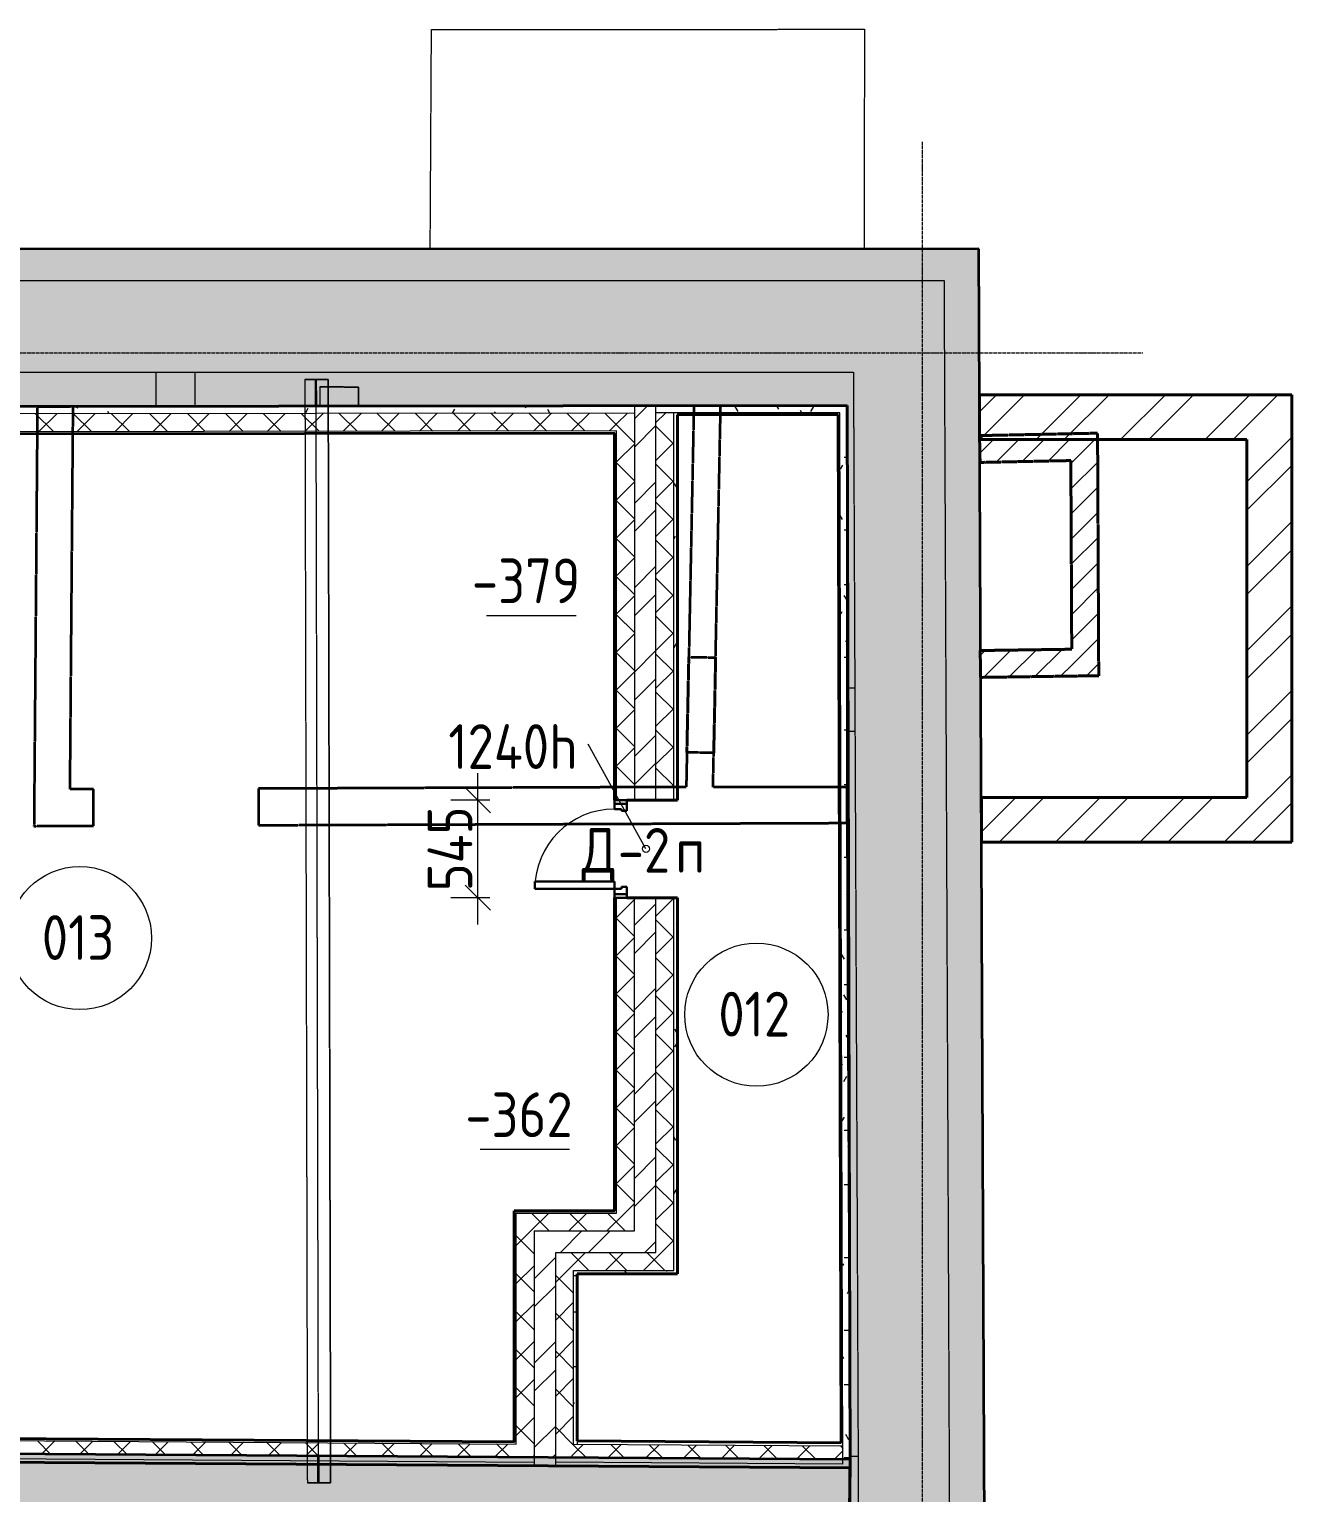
# Model space of a CAD drawing. Header units: millimetres. Extents: x 749182 to 2267578, y 70462 to 311449.
# Drawn here: x 2009118 to 2016167, y 247060 to 255236 of the extents above; entities that cross this region are included whole.
import ezdxf

# ---------------------------------------------------------------- set-up
doc = ezdxf.new("R2010")
doc.units = ezdxf.units.MM
for name, pattern in [('ADSK_Линия сетки', [25, 20, -2.5, 0, -2.5]), ('ADSK_Сверху', [4.5, 3, -1.5]), ('ADSK_Снесено', [4.5, 3, -1.5]), ('осеваяX2', [4, 2.5, -0.5, 0.5, -0.5])]:
    doc.linetypes.add(name, pattern=pattern)
doc.layers.get('Defpoints').update_dxf_attribs({"color": 255})
for name, color, linetype, lineweight in [('Двери', 7, 'Continuous', 20), ('Каркас', 7, 'Continuous', 9), ('Марки', 7, 'Continuous', 20), ('Марки дверей', 7, 'Continuous', 20), ('Марки помещений', 7, 'Continuous', 20), ('Оси', 165, 'осеваяX2', 13), ('Перекрытие', 7, 'Continuous', 18), ('размеры', 7, 'Continuous', 9), ('Сантехника', 7, 'Continuous', 18), ('Стены', 184, 'Continuous', 40), ('Стены внутренние', 7, 'Continuous', 18), ('Стены наружные', 7, 'Continuous', 18), ('Стены разрез', 7, 'Continuous', 35), ('Стены штриховка', 7, 'Continuous', 18)]:
    doc.layers.add(name, color=color, linetype=linetype, lineweight=lineweight)
doc.layers.add('Отметки потолка', color=253, linetype='Continuous')
doc.styles.add('GOST Common', font='GOST_Common.ttf', dxfattribs={"width": 0.9, "height": 350})
doc.styles.add('GOST Common_1', font='GOST_Common.ttf', dxfattribs={"width": 0.9, "height": 250})
doc.dimstyles.new('ADSK_Основной_2_5_мм_Округление_до_1_мм', dxfattribs={"dimscale": 304.8, "dimtxt": 251.428749, "dimasz": 0.463911, "dimexe": 0.492126, "dimexo": 0.492126, "dimgap": 0.098425, "dimtad": 1, "dimdec": 0, "dimdsep": 46, "dimtxsty": 'GOST Common_1', "dimblk1": 'OBLIQUE', "dimblk2": 'OBLIQUE', "dimsah": 1, "dimcen": 0.09, "dimdle": 0.492126, "dimazin": 2, "dimtfac": 1, "dimtdec": 4, "dimtix": 1, "dimtmove": 0, "dimatfit": 3, "dimfxl": 0, "dimtvp": 1, "dimtolj": 1, "dimtzin": 0, "dimlwd": 20, "dimlwe": 20, "dimarcsym": 0})
pattern_1 = [(45, (1958195.05, 210071.62), (-70.71068, 70.71068), [])]
pattern_2 = [(0, (1958195.05, 210071.62), (406.4, 101.6), [33.528, -271.272, 33.528, -271.272, -1625.6]), (0, (1958195.05, 210071.62), (406.4, 101.6), [-609.6, 33.528, -576.072, 33.528, -271.272, -711.2]), (0, (1958195.05, 210071.62), (406.4, 101.6), [-1524, 33.528, -169.672, 33.528, -474.472]), (120, (1958347.45, 210122.42), (-291.18818, 301.15272), [33.528, -271.272, 33.528, -271.272, -1625.6]), (120, (1958347.45, 210122.42), (-291.18818, 301.15272), [-609.6, 33.528, -576.072, 33.528, -271.272, -711.2]), (120, (1958347.45, 210122.42), (-291.18818, 301.15272), [-1524, 33.528, -169.672, 33.528, -474.472]), (240, (1958398.25, 210325.62), (-115.21182, -402.75272), [33.528, -271.272, 33.528, -271.272, -1625.6]), (240, (1958398.25, 210325.62), (-115.21182, -402.75272), [-609.6, 33.528, -576.072, 33.528, -271.272, -711.2]), (240, (1958398.25, 210325.62), (-115.21182, -402.75272), [-1524, 33.528, -169.672, 33.528, -474.472])]
pattern_3 = [(45, (1958195.05, 210071.62), (-106.06602, 106.06602), []), (135, (1958195.05, 210071.62), (-106.06602, -106.06602), [])]
pattern_4 = [(45, (1958195.05, 210071.6), (-235.7317, 235.7317), []), (45, (1958352.2, 210071.6), (-235.7317, 235.7317), [])]

# ---------------------------------------------------------------- blocks, each defined once
blk = doc.blocks.new('Типовая двутавровая балка _АСТО 20-93_ Балки - 130х360мм-784091-00 План подвала')
at = {"layer": 'Каркас', "color": 253, "linetype": 'ADSK_Сверху', "true_color": 0xaaaaaa}
for p, q in [((-3082, 67.5), (-3082, -62.5)), ((-3082, 67.5), (3082, 67.5)), ((-2934.7, 3), (-3082, 3)), ((3082, 3), (2932.5, 3)), ((3082, -62.5), (3082, 67.5)), ((-2934.7, -3), (-3082, -3)), ((-3082, -62.5), (3082, -62.5)), ((3082, -3), (2932.4, -3))]:
    blk.add_line(p, q, dxfattribs=at)
at = {"layer": 'Каркас', "color": 9, "linetype": 'ADSK_Сверху', "true_color": 0xb9b9b9}
for p, q in [((-3082, 3), (-3082, 67.5)), ((-3082, 67.5), (-2934.5, 67.5)), ((2933.1, 67.5), (3082, 67.5)), ((3082, 67.5), (3082, 3)), ((-3082, -62.5), (-3082, -3)), ((-3082, -62.5), (-2934.8, -62.5)), ((2931.9, -62.5), (3082, -62.5)), ((3082, -3), (3082, -62.5))]:
    blk.add_line(p, q, dxfattribs=at)
at = {"layer": 'Каркас', "color": 253, "linetype": 'ADSK_Сверху', "true_color": 0xb2b2b2}
for p, q in [((-3082, 67.5), (-3082, 15)), ((-3082, 15), (-3082, 67.5)), ((3082, 67.5), (-3082, 67.5)), ((-3082, 67.5), (-2934.5, 67.5)), ((-3082, 6.5), (-3082, 15)), ((-3082, 3), (-3082, 15)), ((-3082, 3), (-3082, 6.5)), ((-3082, -3), (-3082, 3)), ((2933.1, 67.5), (3082, 67.5)), ((3082, 67.5), (3082, 15)), ((3082, 15), (3082, 67.5)), ((3082, 15), (3082, 3)), ((3082, 15), (3082, 3)), ((3082, 3), (3082, -3)), ((-3082, -6.5), (-3082, -3)), ((-3082, -6.5), (-3082, -3)), ((-3082, -15), (-3082, -6.5)), ((-3082, -15), (-3082, -6.5)), ((-3082, -62.5), (-3082, -15)), ((-3082, -15), (-3082, -62.5)), ((-3082, -62.5), (-2934.8, -62.5)), ((-3082, -62.5), (3082, -62.5)), ((2931.9, -62.5), (3082, -62.5)), ((3082, -3), (3082, -15)), ((3082, -3), (3082, -15)), ((3082, -62.5), (3082, -15)), ((3082, -15), (3082, -62.5))]:
    blk.add_line(p, q, dxfattribs=at)
blk = doc.blocks.new('ADSK_БалкаЖБ_Прямоугольная - 216х442мм-820528-00 План подвала')
at = {"layer": 'Каркас', "color": 253, "linetype": 'ADSK_Сверху', "true_color": 0xaaaaaa}
for q in [(-2951.3, -62), (-2846.9, 108)]:
    blk.add_line((-2951.3, 108), q, dxfattribs=at)
at = {"layer": 'Каркас', "color": 253, "linetype": 'ADSK_Сверху', "true_color": 0xb2b2b2}
for p in [(-2951.3, -62), (-2846.9, 108)]:
    blk.add_line(p, (-2951.3, 108), dxfattribs=at)
at = {"layer": 'Каркас', "color": 9, "linetype": 'ADSK_Сверху', "true_color": 0xb9b9b9}
for p, q in [((-2951.3, -62), (-2951.3, -108)), ((-2951.3, -108), (-2844.4, -108))]:
    blk.add_line(p, q, dxfattribs=at)
at = {"layer": 'Каркас', "color": 9, "linetype": 'ADSK_Сверху', "true_color": 0xc0c0c0}
for q in [(-2951.3, -62), (-2844.4, -108)]:
    blk.add_line((-2951.3, -108), q, dxfattribs=at)
blk = doc.blocks.new('Кухонная мойка-Одиночная - 400 x 400 мм-1926587-00 План подвала')
at = {"layer": 'Сантехника', "color": 161, "linetype": 'ADSK_Сверху', "true_color": 0xaaaaff}
for p, q in [((-184.3, -202.3), (-184.3, -193.1)), ((215.7, -202.3), (-184.3, -202.3)), ((215.7, -193.1), (215.7, -202.3))]:
    blk.add_line(p, q, dxfattribs=at)
blk = doc.blocks.new('Существующие стены подвал - Существующие стены подвал-614279-00 План подвала')
at = {"layer": 'Стены', "true_color": 0xc0c0c0}
h = blk.add_hatch(color=9, dxfattribs=at)
h.paths.add_polyline_path([(56529.9, 8243.7), (56521.9, 9891.6), (55614.7, 9887.2), (55611.4, 9124.2), (54267.7, 9129.7), (54267.1, 9158.6), (49024.4, 9158.6), (49024.4, 8259.7), (51104.6, 8255.3)])
h.paths.add_polyline_path([(55620.1, 11120.2), (56515.8, 11124.6), (56510.3, 12254.8), (55625.1, 12250.4), (55622.3, 11614.6)])
h.paths.add_polyline_path([(55630.5, 13483.5), (56504.2, 13487.8), (56482.7, 17882.1), (56479.3, 17884.3), (56484.1, 18289.1), (56581.1, 18289.1), (56577.9, 18453), (55636.9, 18454), (55634.2, 15862.2), (55639.2, 15463.8), (55633.9, 14274.6)])
h.paths.add_polyline_path([(56557.2, 19523), (56527.9, 21035.6), (56386.8, 21035.6), (56386.5, 21235.8), (56383.9, 21235.8), (56375.1, 23760.7), (56319.5, 23761.6), (56287.6, 28354.9), (56256.8, 36643.2), (56224.2, 43936.9), (48463.8, 43935.7), (48463.9, 43053.1), (55489.3, 43061.9), (55489.3, 40730.4), (55505.9, 37127.7), (55501.3, 36571.4), (55555.6, 28934.4), (55560, 28902.8), (55597.8, 28902.4), (55600, 28900.7), (55598.8, 28652.4), (55594.7, 28648.4), (55598.8, 28619.1), (55592.1, 20992.7), (55638.7, 20178.5), (55638.7, 19524), (56555.3, 19523)])
h.paths.add_polyline_path([(39393.4, 20201.7), (42161.7, 20230.9), (42716.1, 20254.9), (46306.8, 20252.4), (46773.4, 21064.2), (46669.7, 25898.2), (45913.1, 25900.5), (45930.2, 21076.8), (41376.5, 21087.9), (41376.1, 20955.6), (40178.1, 20958.6), (40178.1, 21091.2), (38511, 21094.3), (38521, 20373.6), (39393.4, 20368.1), (39393.4, 20230.7)])
h.paths.add_polyline_path([(18977.5, 20357.5), (18995.8, 20697.6), (18995.8, 21071.6), (18965.8, 21071.6), (18965.8, 20652.5), (18455.8, 20408.6), (18495.2, 20367.6), (18965.8, 20357.7)])
h.paths.add_polyline_path([(18424, 20369.1), (18455.8, 20408.6), (18455.8, 21072.6), (10754.2, 21086.2), (10745.7, 20457.8), (11345.8, 20457.8), (18045.3, 20377.1), (18211.4, 20373.6)])
h.paths.add_polyline_path([(37360, 20380.9), (37354.8, 21098.2), (30807, 21114.6), (30787, 20709.4), (30787, 20839.4), (30777, 20701.8), (30787.2, 20395.3), (34405.1, 20387.9), (35898.2, 20390.1), (37359.7, 20380.9)])
h.paths.add_polyline_path([(46613, 28542.5), (46612.9, 28546.1), (46607.5, 28863.4), (46597, 32746.9), (46594.2, 32921.9), (46603.3, 32922), (46599.4, 34522.4), (45850, 34541.9), (45850, 34540.6), (45780, 34540.4), (45780, 34543.7), (45778.3, 34543.8), (45781.2, 30723), (45896.1, 30722.1), (45903.8, 28546.1), (46608.3, 28542.6)])
h.paths.add_polyline_path([(45777.6, 35501.1), (45777.7, 35501.2), (45778.6, 35510.4), (45847.6, 35510.6), (45847.7, 35502.9), (46596.9, 35522.5), (46594.2, 36634.1), (46597.1, 37232.1), (46589.8, 43050.7), (47467.9, 43051.8), (47467.8, 43935.5), (45825.2, 43935.3), (45871.2, 35688.5), (45777.4, 35688), (45777.6, 35511.4)])
h = blk.add_hatch(color=9, dxfattribs=at)
h.paths.add_polyline_path([(49329.7, 9158.6), (49871.2, 9158.6), (49875.6, 14294.9), (49329, 14292.9), (49340.7, 13116.9), (46823.6, 13096.8), (46825.5, 14679.6), (46270, 14679.6), (46224.6, 13092), (42727.9, 13086.3), (42730.1, 14665.6), (42185, 14665.6), (42201.5, 12893.6), (40707.4, 12828.9), (40703.8, 13065.5), (39413.6, 13045.8), (39406.3, 14749.4), (38599.2, 14751.8), (38614.8, 13626), (37409.2, 13633.4), (37378.7, 17812.6), (35269.2, 17807.6), (35269.9, 17507.6), (36952, 17511.6), (36985, 12975.8), (38529.6, 12970.2), (38529.6, 12441.4), (46543.8, 12521.2), (49329.7, 12548.5), (49324.4, 9158.6)])
h.paths.add_polyline_path([(49318.4, 15362.9), (49867.2, 15364.9), (49864.2, 15536.8), (53981.4, 15484.8), (53986.4, 15882.7), (49849.9, 15934.4), (49839.1, 20218.7), (53802.2, 20191.2), (53810.6, 21022.2), (49714.8, 21049.2), (49721.2, 23288.6), (49158.9, 23290.2), (49152.9, 21045.6), (48898.2, 21047.6), (48891, 20225.9), (49309.9, 20222.2), (49309.5, 19594.6), (49307.4, 15912.3), (49314.2, 15912.3), (49314.4, 15769), (49318.4, 15363.6)])
h.paths.add_polyline_path([(55639.2, 15463.8), (55634.2, 15862.2), (55119.6, 15868.6), (55114.6, 15470.4), (55634.2, 15463.9)])
h.paths.add_polyline_path([(46826.8, 15715.6), (46826.7, 15765.4), (46818.2, 15765.4), (46818, 15915.1), (46843.2, 20243.8), (47195.9, 20240.7), (47203.1, 21060.8), (46773.4, 21064.2), (46306.8, 20252.3), (46284.7, 15923), (46302, 15923), (46301.1, 15765.4), (46299.7, 15715.6), (46826.1, 15715.6)])
h.paths.add_polyline_path([(42721, 15724.6), (42731.6, 15724.6), (42731.5, 15794.1), (42720.7, 15794.1), (42720.6, 16269.6), (42716.1, 20254.9), (42157, 20230.7), (42162.3, 16051.8), (42173.5, 15889.7), (42175, 15724.6), (42720.7, 15724.6)])
h.paths.add_polyline_path([(39401.8, 15799.5), (39401.8, 15904.1), (39405.7, 16051.8), (39393.4, 20368.1), (38521, 20373.6), (38585.5, 15803.5), (38603.2, 15801.8), (39401.4, 15799.5)])
h.paths.add_polyline_path([(49314.4, 15912.3), (49314.4, 15912.3), (49839.1, 15933.9)])
h.paths.add_polyline_path([(18025.7, 17309.8), (18944.1, 17310.7), (18400.6, 17521.8), (18877.9, 17347.6), (18215.2, 17715.5), (18045.3, 17666.4), (18045.3, 17820.5), (18945.3, 18219.8), (18945.3, 18187), (18978.7, 18187), (18978.4, 18768.6), (18945.3, 18768.3), (18945.3, 18252.7), (18045.3, 18741.2), (18045.3, 18759.5), (18012.3, 18759.1), (18025.7, 17310.2)])
h.paths.add_polyline_path([(18945.3, 17310.7), (18979.1, 17310.7), (18978.6, 17677), (18945.3, 17677), (18945.3, 17310.7)])
h.paths.add_polyline_path([(30789.2, 17377.9), (31843.5, 17390.5), (31825.3, 18779.6), (30788.4, 18769.2), (30789.1, 18187), (30842.4, 18187), (30842.4, 17677), (30789, 17677), (30789.2, 17383.9)])
h.paths.add_polyline_path([(13924.8, 17539.6), (13924.8, 17839.6), (11328.3, 17866.9), (11334.1, 20457.8), (11045.8, 20457.8), (11006.9, 17570.3), (13341.6, 17545.7)])
h.paths.add_polyline_path([(30787.7, 20077.3), (31807.9, 20118.6), (31804.3, 20361.2), (31797.1, 20361.3), (31804.3, 20393.2), (30787.5, 20395.3), (30787.7, 20079.5)])
h.paths.add_polyline_path([(17999.4, 20144), (18045.3, 20144.5), (18045.3, 20154.1), (18294.9, 20208.5), (18424, 20369.1), (17997.2, 20378.1), (17999.3, 20153.6)])
h.paths.add_polyline_path([(18945.3, 20153.3), (18977.6, 20153.6), (18977.5, 20357.5), (18945.3, 20357.5), (18945.3, 20153.6)])
h.paths.add_polyline_path([(55638.7, 20178.5), (55591.1, 21010.4), (55070.5, 21013.9), (55062.1, 20182.5), (55638.7, 20178.5)])
h.paths.add_polyline_path([(49178.9, 26805.3), (49175.3, 28869.1), (49172.8, 28868.6), (49172.1, 28239.6), (49168.3, 26805.4), (49172.8, 26805.4)])
h.paths.add_polyline_path([(49731.2, 26803.8), (49736.5, 28675), (49733.6, 28674.3), (49717.7, 28675), (49717.6, 28706.4), (49685.6, 28706.7), (49684.9, 28661.7), (49672.8, 28658.6), (49178.9, 26805.3), (49714.8, 26803.8)])
h.paths.add_polyline_path([(55598.8, 28619.1), (55555.4, 28936.1), (49736.7, 28987.5), (49721.2, 34397.5), (49675.7, 34396.8), (49676, 34273.9), (49283.2, 33202), (49633.4, 29643.5), (49684.6, 29318.6), (49684.9, 29120), (49652.2, 28970.5), (49685.2, 28976.6), (49685.6, 28956.7), (49736.7, 28956.3), (49736.5, 28675), (55591.1, 28619.2)])
h.paths.add_polyline_path([(49145.3, 28868.6), (49145.3, 28868.8), (49175.3, 28874.8), (49165.7, 34395.9), (49122.2, 34395.8), (49126.1, 32975.3), (49132.5, 32975.4), (49136.2, 32800.6), (49144.2, 28868.6)])
h.paths.add_polyline_path([(49119.2, 35465.8), (49718.1, 35466.9), (49714.8, 36618.6), (55501.3, 36571.4), (55506.2, 37173.9), (48705, 37218.3), (48702.3, 36625.7), (49116, 36624.1), (49119, 35554.6)])
h.paths.add_polyline_path([(47702.3, 36629.7), (47705, 37224.8), (46597.1, 37232.1), (46594.2, 36634.1), (47702.1, 36629.7)])
at = {"layer": 'Стены разрез'}
for p, q in [((56224.2, 43936.9), (48463.8, 43935.7)), ((56256.8, 36643.2), (56224.2, 43936.9)), ((48463.9, 43053.1), (55489.3, 43061.9)), ((55489.3, 43061.9), (55489.3, 40931.1)), ((55489.3, 40931.1), (55489.3, 40730.4)), ((55489.3, 40730.4), (55506.3, 37168.7)), ((55506.2, 37173.9), (48705, 37218.3)), ((55501.3, 36571.4), (55506.2, 37173.9)), ((55506.3, 37168.7), (55501.3, 36571.4))]:
    blk.add_line(p, q, dxfattribs=at)
blk = doc.blocks.new('Существующие перегородки подвал 5 - Существующие перегородки подвал 5-626847-00 План подвала')
at = {"layer": 'Стены', "color": 0, "linetype": 'ADSK_Снесено'}
for p, q in [((54594.9, 41124.3), (54605.6, 41657.6)), ((54755.5, 41654.6), (54744.9, 41121.3))]:
    blk.add_line(p, q, dxfattribs=at)
at = {"layer": 'Стены разрез', "color": 0, "linetype": 'ADSK_Снесено'}
for p, q in [((50968, 43055.7), (50949.3, 40713.2)), ((51168, 43055.9), (50968, 43055.7)), ((51150.9, 40918.1), (51168, 43055.9)), ((54633.6, 43059.9), (54605.6, 41657.6)), ((54783.6, 43060), (54633.6, 43059.9)), ((54755.5, 41654.6), (54783.6, 43060)), ((54605.6, 41657.6), (54755.5, 41654.6)), ((54594.9, 41124.3), (54591.1, 40931.1)), ((54744.9, 41121.3), (54594.9, 41124.3)), ((54741.1, 40931.1), (54744.9, 41121.3)), ((51280.7, 40918.6), (51150.9, 40918.1)), ((51281.5, 40714.5), (51280.7, 40918.6)), ((54591.1, 40931.1), (52202.3, 40922)), ((52202.3, 40922), (52203.1, 40718)), ((55489.3, 40931.1), (54741.1, 40931.1)), ((55489.3, 40730.4), (55489.3, 40931.1)), ((52203.1, 40718), (55489.3, 40730.4)), ((50949.3, 40713.2), (51281.5, 40714.5))]:
    blk.add_line(p, q, dxfattribs=at)
blk = doc.blocks.new('AC_Дверь_Однопольная_Стальная - Д-2п 545х1240h-1983200-00 План подвала')
at = {"layer": 'Двери', "color": 5, "linetype": 'Continuous', "lineweight": 30, "true_color": 0x0000ff}
for p, q in [((-222.5, 621), (-182.5, 621)), ((-222.5, 176), (-222.5, 621)), ((-182.5, 621), (-182.5, 176)), ((-272.5, 176), (-252.5, 176)), ((-272.5, 106), (-272.5, 176)), ((-252.5, 176), (-222.5, 176)), ((-252.5, 106), (-252.5, 176)), ((-252.5, 176), (-252.5, 106)), ((-182.5, 176), (-222.5, 176)), ((-222.5, 176), (-222.5, 136)), ((222.5, 176), (252.5, 176)), ((222.5, 136), (222.5, 176)), ((252.5, 176), (252.5, 106)), ((252.5, 176), (272.5, 176)), ((252.5, 106), (252.5, 176)), ((272.5, 176), (272.5, 106)), ((-252.5, 106), (-272.5, 106)), ((-212.5, 106), (-252.5, 106)), ((-222.5, 136), (-212.5, 136)), ((-212.5, 136), (-212.5, 106)), ((212.5, 136), (222.5, 136)), ((212.5, 106), (212.5, 136)), ((252.5, 106), (212.5, 106)), ((272.5, 106), (252.5, 106))]:
    blk.add_line(p, q, dxfattribs=at)
at = {"layer": 'Двери', "color": 5, "linetype": 'Continuous', "true_color": 0x0000ff}
blk.add_arc((-222.5, 176), 445, 0, 90, dxfattribs=at)
blk = doc.blocks.new('ADSK_Марка_Помещение_ОдноЗначение - Номер-247393-00 План подвала')
at = {"layer": 'Марки помещений'}
blk.add_circle((0, 0), 4, dxfattribs=at)
blk = doc.blocks.new('_Oblique')
at = {"color": 0, "linetype": 'ByBlock', "lineweight": -2}
blk.add_line((-0.5, -0.5), (0.5, 0.5), dxfattribs=at)
blk = doc.blocks.new('*D1847')
at = {"layer": 'Defpoints', "color": 0, "lineweight": 20, "transparency": 16777216}
for p in [(2011622, 250929.5), (2011840.5, 250929.5), (2011840.5, 250384.5)]:
    blk.add_point(p, dxfattribs=at)
at = {"layer": 'размеры', "color": 0, "lineweight": 20, "transparency": 16777216}
for p, q in [((2011622, 250234.5), (2011622, 251079.5)), ((2011690.5, 250929.5), (2011472, 250929.5)), ((2011690.5, 250384.5), (2011472, 250384.5))]:
    blk.add_line(p, q, dxfattribs=at)
at = {"layer": 'размеры', "color": 0, "lineweight": 20, "transparency": 16777216, "xscale": 141.4, "yscale": 141.4, "zscale": 141.4}
for p, rotation in [((2011622, 250929.5), 90), ((2011622, 250384.5), 270)]:
    blk.add_blockref('_Oblique', p, dxfattribs=dict(at, rotation=rotation))
at = {"layer": 'размеры', "color": 0, "lineweight": 20, "transparency": 16777216, "insert": (2011467, 250657), "char_height": 250, "width": 756.843, "attachment_point": 5, "rotation": 90, "style": 'GOST Common_1'}
blk.add_mtext('\\A1;545', dxfattribs=at)
blk = doc.blocks.new('ADSK_Марка_Дверь - Типоразмер_ADSK_Марка-58376-00 План подвала')
at = {"layer": 'Марки дверей', "lineweight": 9}
blk.add_circle((0, 0), 0.2, dxfattribs=at)
blk = doc.blocks.new('ADSK_Марка_Перекрытие - Экземпляр_ADSK_Позиция-177290-00 План подвала')
at = {"layer": 'Марки'}
blk.add_line((-2.5, 0), (2.5, 0), dxfattribs=at)

msp = doc.modelspace()

# ---------------------------------------------------------------- hatches: boundary and pattern name
at = {"layer": 'Стены внутренние', "lineweight": 9}
h = msp.add_hatch(dxfattribs=at)
h.set_pattern_fill('FP_2', color=0, style=0, pattern_type=2)
h.set_pattern_definition(pattern_2)
h.paths.add_polyline_path([(2004804.8967, 253082.3549), (2009162.7042, 253087.8372), (2009163.0187, 253127.308), (2009363.0268, 253127.5355), (2009363.0268, 253088.0892), (2012497.4786, 253092.1835), (2012497.4786, 253132.0325), (2004804.8464, 253122.3297), (2004804.8967, 253082.4807)])
h = msp.add_hatch(dxfattribs=at)
h.set_pattern_fill('FP_4', color=0, style=0, pattern_type=2)
h.set_pattern_definition(pattern_4)
h.paths.add_polyline_path([(2012617.4786, 248522.4577), (2012617.4786, 250384.4577), (2012497.4786, 250384.4577), (2012497.4786, 248522.4577)])
h.paths.add_polyline_path([(2012497.4786, 251001.6003), (2012617.4786, 251002.6912), (2012617.4786, 253132.1835), (2012497.4786, 253132.0325), (2012497.4786, 251002.6912)])
h = msp.add_hatch(dxfattribs=at)
h.set_pattern_fill('FP_2', color=0, style=0, pattern_type=2)
h.set_pattern_definition(pattern_2)
h.paths.add_polyline_path([(2012617.4786, 253092.1835), (2012827.8449, 253093.4754), (2012828.6033, 253131.4761), (2012978.6366, 253131.6467), (2012978.6366, 253092.6378), (2013684.3347, 253093.5256), (2013684.3347, 253133.5256), (2012617.4786, 253132.0325), (2012617.4786, 253092.3093)])
h = msp.add_hatch(dxfattribs=at)
h.set_pattern_fill('FP_3', color=0, style=0, pattern_type=2)
h.set_pattern_definition(pattern_3)
h.paths.add_polyline_path([(2004905.0225, 252982.4808), (2012397.4786, 252991.9066), (2012397.4786, 253091.9067), (2004904.8968, 253082.3549), (2004905.0225, 252982.4934)])
h = msp.add_hatch(dxfattribs=at)
h.set_pattern_fill('FP_3', color=0, style=0, pattern_type=2)
h.set_pattern_definition(pattern_3)
h.paths.add_polyline_path([(2012497.4786, 248622.4577), (2012497.4786, 250384.4577), (2012397.4786, 250384.4577), (2012397.4786, 248622.4577)])
h.paths.add_polyline_path([(2012397.4786, 251001.2223), (2012497.4786, 251002.6912), (2012497.4786, 253092.0325), (2012397.4786, 253091.8916), (2012397.4786, 251002.6912)])
h = msp.add_hatch(dxfattribs=at)
h.set_pattern_fill('FP_3', color=0, style=0, pattern_type=2)
h.set_pattern_definition(pattern_3)
h.paths.add_polyline_path([(2012717.4786, 248402.4577), (2012717.4786, 250384.4577), (2012617.4786, 250384.4577), (2012617.4786, 248402.4577)])
h.paths.add_polyline_path([(2012617.4786, 251002.0538), (2012717.4786, 251002.6912), (2012717.4786, 253092.3093), (2012617.4786, 253091.8916), (2012617.4786, 251002.6912)])
h = msp.add_hatch(dxfattribs=at)
h.set_pattern_fill('FP_2', color=0, style=0, pattern_type=2)
h.set_pattern_definition(pattern_2)
h.paths.add_polyline_path([(2012717.4786, 248302.4577), (2012737.4786, 248302.4577), (2012737.4786, 250384.4577), (2012717.4786, 250384.4577), (2012717.4786, 248402.4577)])
h.paths.add_polyline_path([(2012717.4786, 251002.4318), (2012737.4786, 251002.7021), (2012737.4786, 253092.3344), (2012717.4786, 253092.0325), (2012717.4786, 251002.6862)])
h = msp.add_hatch(dxfattribs=at)
h.set_pattern_fill('FP_2', color=0, style=0, pattern_type=2)
h.set_pattern_definition(pattern_2)
h.paths.add_polyline_path([(2013701.2759, 247245.5077), (2013684.3347, 250802.0247), (2013651.0432, 250801.8989), (2013661.3505, 247245.7684), (2013693.8184, 247245.5564)])
h.paths.add_polyline_path([(2013684.3347, 250802.0247), (2013684.3347, 253093.5256), (2013644.4498, 253093.4754), (2013651.0214, 250809.4671), (2013684.2208, 250802.0501)])
h = msp.add_hatch(dxfattribs=at)
h.set_pattern_fill('FP_3', color=0, style=0, pattern_type=2)
h.set_pattern_definition(pattern_3)
h.paths.add_polyline_path([(2012497.4786, 248522.4577), (2012497.4786, 248622.4577), (2011837.5543, 248622.4577), (2011837.5543, 248522.4577), (2012150.1915, 248522.4577)])
h = msp.add_hatch(dxfattribs=at)
h.set_pattern_fill('FP_3', color=0, style=0, pattern_type=2)
h.set_pattern_definition(pattern_3)
h.paths.add_polyline_path([(2011937.5543, 247257.0215), (2011937.5543, 248522.4577), (2011837.5543, 248522.4577), (2011837.5543, 247257.6743), (2011911.7648, 247257.1899)])
h = msp.add_hatch(dxfattribs=at)
h.set_pattern_fill('FP_4', color=0, style=0, pattern_type=2)
h.set_pattern_definition(pattern_4)
h.paths.add_polyline_path([(2012617.4786, 248402.4577), (2012617.4786, 248522.4577), (2011937.5543, 248522.4577), (2011937.5543, 248402.4577), (2012497.4786, 248402.4577)])
h = msp.add_hatch(dxfattribs=at)
h.set_pattern_fill('FP_4', color=0, style=0, pattern_type=2)
h.set_pattern_definition(pattern_4)
h.paths.add_polyline_path([(2012057.5543, 247256.2381), (2012057.5543, 248402.4577), (2011937.5543, 248402.4577), (2011937.5543, 247257.0215), (2011940.4969, 247257.0023)])
h = msp.add_hatch(dxfattribs=at)
h.set_pattern_fill('FP_3', color=0, style=0, pattern_type=2)
h.set_pattern_definition(pattern_3)
h.paths.add_polyline_path([(2012157.5543, 248302.4577), (2012717.4786, 248302.4577), (2012717.4786, 248402.4577), (2012057.5543, 248402.4577), (2012057.5543, 248302.4577), (2012150.1915, 248302.4577)])
h = msp.add_hatch(dxfattribs=at)
h.set_pattern_fill('FP_3', color=0, style=0, pattern_type=2)
h.set_pattern_definition(pattern_3)
h.paths.add_polyline_path([(2012157.5543, 247255.5853), (2012157.5543, 248302.4577), (2012057.5543, 248302.4577), (2012057.5543, 247256.2381), (2012150.1915, 247255.6334)])
h = msp.add_hatch(dxfattribs=at)
h.set_pattern_fill('FP_2', color=0, style=0, pattern_type=2)
h.set_pattern_definition(pattern_2)
h.paths.add_polyline_path([(2012720.2917, 248282.4577), (2012737.4786, 248282.4577), (2012737.4786, 248302.4577), (2012157.5543, 248302.4577), (2012157.5543, 248282.4577), (2012177.5543, 248282.4577)])
h = msp.add_hatch(dxfattribs=at)
h.set_pattern_fill('FP_2', color=0, style=0, pattern_type=2)
h.set_pattern_definition(pattern_2)
h.paths.add_polyline_path([(2012177.5543, 247329.6001), (2012177.5543, 248282.4577), (2012157.5543, 248282.4577), (2012157.5543, 247329.7357)])
h = msp.add_hatch(dxfattribs=at)
h.set_pattern_fill('FP_3', color=0, style=0, pattern_type=2)
h.set_pattern_definition(pattern_3)
h.paths.add_polyline_path([(2011837.5543, 247257.6743), (2011837.5543, 247331.9052), (2007429.112, 247361.6574), (2007429.112, 247286.4531), (2011834.9773, 247257.6911)])
h = msp.add_hatch(dxfattribs=at)
h.set_pattern_fill('FP_3', color=0, style=0, pattern_type=2)
h.set_pattern_definition(pattern_3)
h.paths.add_polyline_path([(2013661.275, 247245.7689), (2013661.0052, 247319.5424), (2012157.5543, 247329.4642), (2012157.5543, 247255.5853), (2012720.2917, 247251.9117)])
at = {"layer": 'Стены наружные', "lineweight": 9}
h = msp.add_hatch(dxfattribs=at)
h.set_pattern_fill('FP_4', color=0, style=0, pattern_type=2)
h.set_pattern_definition(pattern_4)
h.paths.add_polyline_path([(2015917.1634, 252944.3441), (2016167.1634, 252944.3441), (2016167.1634, 253194.3441), (2014422.9148, 253194.3441), (2014424.03, 252944.3441), (2014451.8198, 252944.3441)])
at = {"layer": 'Стены наружные', "linetype": 'ADSK_Снесено', "lineweight": 9}
h = msp.add_hatch(dxfattribs=at)
h.set_pattern_fill('FP_1', color=0, style=0, pattern_type=2)
h.set_pattern_definition(pattern_1)
h.paths.add_polyline_path([(2014427.0317, 252815.9119), (2015083.7756, 252829.4777), (2015083.0506, 252944.3441), (2014424.3788, 252944.3441), (2014426.8155, 252826.3796)])
at = {"layer": 'Стены наружные', "lineweight": 9}
h = msp.add_hatch(dxfattribs=at)
h.set_pattern_fill('FP_4', color=0, style=0, pattern_type=2)
h.set_pattern_definition(pattern_4)
h.paths.add_polyline_path([(2016167.1634, 250694.3441), (2016167.1634, 252944.3441), (2015917.1634, 252944.3441), (2015917.1634, 250694.3441)])
at = {"layer": 'Стены наружные', "linetype": 'ADSK_Снесено', "lineweight": 9}
h = msp.add_hatch(dxfattribs=at)
h.set_pattern_fill('FP_1', color=0, style=0, pattern_type=2)
h.set_pattern_definition(pattern_1)
h.paths.add_polyline_path([(2014939.6069, 251622.3967), (2015089.5983, 251624.5386), (2015083.7756, 252829.4777), (2014933.7888, 252826.3796), (2014939.5966, 251624.5386)])
h = msp.add_hatch(dxfattribs=at)
h.set_pattern_fill('FP_1', color=0, style=0, pattern_type=2)
h.set_pattern_definition(pattern_1)
h.paths.add_polyline_path([(2014429.9597, 251615.1189), (2014939.6069, 251622.3967), (2014938.8821, 251772.4017), (2014429.2905, 251765.1247)])
at = {"layer": 'Стены наружные', "lineweight": 9}
h = msp.add_hatch(dxfattribs=at)
h.set_pattern_fill('FP_4', color=0, style=0, pattern_type=2)
h.set_pattern_definition(pattern_4)
h.paths.add_polyline_path([(2014434.0673, 250694.3441), (2015917.1634, 250694.3441), (2015917.1634, 250944.3441), (2014434.0673, 250944.3441), (2014434.0673, 250802.0247)])

# ---------------------------------------------------------------- linework, layer by layer
at = {"layer": 'Марки дверей', "color": 0}
msp.add_line((2012561.4786, 250656.9577), (2012238.4572, 251242.6367), dxfattribs=at)
at = {"layer": 'Оси', "linetype": 'ADSK_Линия сетки'}
for p, q in [((2014104.9564, 214656.6284), (2014104.9564, 254606.4029)), ((1947108.8213, 253428.4045), (2015336.7643, 253428.4045))]:
    msp.add_line(p, q, dxfattribs=at)
at = {"layer": 'Перекрытие', "linetype": 'ADSK_Сверху'}
for p, q in [((2011356.7923, 254008.0193), (2011363.7907, 255234.0657)), ((2011363.7907, 255234.0657), (2013781.1863, 255235.85)), ((2013781.1863, 255235.85), (2013779.8435, 254008.3856)), ((2013779.8435, 254008.3856), (2011356.7923, 254008.0193)), ((2004784.8354, 253131.1035), (2013684.3347, 253132.4491)), ((2010732.8287, 247264.8861), (2010719.9292, 253132.0009)), ((2013684.3347, 253132.4491), (2013684.3347, 250802.0247)), ((2013684.3347, 250802.0247), (2010725.0765, 250790.8397)), ((2013684.3347, 250802.0247), (2013701.2759, 247245.5077)), ((2013701.2759, 247245.5077), (2004792.1665, 247303.6674))]:
    msp.add_line(p, q, dxfattribs=at)
at = {"layer": 'Стены внутренние', "color": 0, "linetype": 'ADSK_Сверху'}
for p, q in [((2009824.3771, 253320.8227), (2009824.3771, 253131.8655)), ((2010044.3771, 253131.8988), (2010044.3771, 253320.8227)), ((2013727.5089, 251554.2097), (2013684.3347, 251554.2097)), ((2013684.3347, 251314.2097), (2013728.5473, 251314.2097)), ((2013746.0796, 247261.9975), (2013701.1949, 247262.5059))]:
    msp.add_line(p, q, dxfattribs=at)
at = {"layer": 'Стены внутренние', "color": 0, "lineweight": 40}
for p, q in [((2013684.3347, 253133.5256), (2004784.8464, 253122.3297)), ((2013701.409, 247199.2661), (2013684.3347, 253133.5256)), ((2012737.4786, 253082.3344), (2013634.4786, 253083.4629)), ((2012737.4786, 250929.4577), (2012737.4786, 253082.3344)), ((2013634.4786, 253083.4629), (2013651.0049, 247339.611)), ((2004917.0375, 252970.4959), (2012385.4786, 252979.8915)), ((2012385.4786, 252979.8915), (2012385.4786, 250929.4577)), ((2012455.4786, 250929.4577), (2012737.4786, 250929.4577)), ((2012385.4786, 250384.4577), (2012385.4786, 248634.4577)), ((2012737.4786, 250384.4577), (2012455.4786, 250384.4577)), ((2012737.4786, 248282.4577), (2012737.4786, 250384.4577)), ((2012385.4786, 248634.4577), (2011825.5543, 248634.4577)), ((2011825.5543, 248634.4577), (2011825.5543, 247343.9868)), ((2012177.5543, 248282.4577), (2012737.4786, 248282.4577)), ((2012177.5543, 247349.6006), (2012177.5543, 248282.4577)), ((2011825.5543, 247343.9868), (2007449.112, 247373.6577)), ((2013651.0049, 247339.611), (2012177.5543, 247349.6006)), ((2006899.7064, 247245.3794), (2013701.409, 247199.2661)), ((2013697.0604, 246689.2839), (2013700.518, 247199.2721))]:
    msp.add_line(p, q, dxfattribs=at)
at = {"layer": 'Стены наружные', "color": 0, "linetype": 'ADSK_Сверху'}
for p, q in [((2014227.6637, 253830.8227), (2004228.2581, 253830.8227)), ((2014326.7326, 230933.186), (2014227.6637, 253830.8227)), ((2004738.2581, 253320.8227), (2013719.8654, 253320.8227)), ((2013719.8654, 253320.8227), (2013782.4787, 238849.1328))]:
    msp.add_line(p, q, dxfattribs=at)
at = {"layer": 'Стены наружные', "color": 0, "lineweight": 40}
for p, q in [((2016167.1634, 253194.3441), (2014422.9148, 253194.3441)), ((2014422.9148, 253194.3441), (2014422.9148, 252944.3441)), ((2016167.1634, 250694.3441), (2016167.1634, 253194.3441)), ((2014422.9148, 252944.3441), (2015917.1634, 252944.3441)), ((2015917.1634, 252944.3441), (2015917.1634, 250944.3441)), ((2015917.1634, 250944.3441), (2014434.0673, 250944.3441)), ((2014434.0673, 250944.3441), (2014434.0673, 250694.3441)), ((2014434.0673, 250694.3441), (2016167.1634, 250694.3441))]:
    msp.add_line(p, q, dxfattribs=at)
at = {"layer": 'Стены наружные', "color": 0, "linetype": 'ADSK_Снесено', "lineweight": 40}
for p, q in [((2015083.0506, 252979.4948), (2014423.934, 252965.88)), ((2014423.934, 252965.88), (2014427.0317, 252815.9119)), ((2015089.5983, 251624.5386), (2015083.0506, 252979.4948)), ((2014427.0317, 252815.9119), (2014933.7888, 252826.3796)), ((2014933.7888, 252826.3796), (2014938.8821, 251772.4017)), ((2014938.8821, 251772.4017), (2014427.8179, 251765.1036)), ((2014427.8179, 251765.1036), (2014429.9597, 251615.1189)), ((2014429.9597, 251615.1189), (2015089.5983, 251624.5386))]:
    msp.add_line(p, q, dxfattribs=at)
at = {"layer": 'Стены штриховка', "color": 0}
for p, q in [((2012497.4786, 253132.0325), (2012497.4786, 250929.4577)), ((2012617.4786, 250929.4577), (2012617.4786, 253132.1835)), ((2012497.4786, 253092.0325), (2004804.8967, 253082.3549)), ((2013644.4498, 253093.4754), (2012617.4786, 253092.1835)), ((2012717.4786, 250929.4577), (2012717.4786, 253092.3093)), ((2012737.4786, 253092.3344), (2012737.4786, 253082.3344)), ((2013661.3505, 247219.5381), (2013644.4498, 253093.4754)), ((2012397.4786, 252991.9066), (2004905.0225, 252982.4808)), ((2012387.4786, 252981.894), (2004915.035, 252972.4934)), ((2012387.4786, 250929.4577), (2012387.4786, 252981.894)), ((2012397.4786, 250929.4577), (2012397.4786, 252991.9066)), ((2012387.4786, 248632.4577), (2012387.4786, 250384.4577)), ((2012397.4786, 248622.4577), (2012397.4786, 250384.4577)), ((2012497.4786, 248522.4577), (2012497.4786, 250384.4577)), ((2012617.4786, 248402.4577), (2012617.4786, 250384.4577)), ((2012717.4786, 248302.4577), (2012717.4786, 250384.4577)), ((2011825.5543, 248632.4577), (2012387.4786, 248632.4577)), ((2011827.5543, 247341.9732), (2011827.5543, 248634.4577)), ((2011825.5543, 248622.4577), (2011827.5543, 248622.4577)), ((2011837.5543, 248622.4577), (2012397.4786, 248622.4577)), ((2011837.5543, 247331.9052), (2011837.5543, 248622.4577)), ((2011937.5543, 248522.4577), (2012497.4786, 248522.4577)), ((2011937.5543, 248522.4577), (2011937.5543, 247211.2245)), ((2012057.5543, 248402.4577), (2012617.4786, 248402.4577)), ((2012057.5543, 247210.4109), (2012057.5543, 248402.4577)), ((2012157.5543, 248302.4577), (2012717.4786, 248302.4577)), ((2012157.5543, 247329.7357), (2012157.5543, 248302.4577)), ((2007429.112, 247361.793), (2011837.5543, 247331.9052)), ((2007449.112, 247371.6576), (2011827.5543, 247341.9732)), ((2013661.0627, 247319.5424), (2012157.5543, 247329.7357)), ((2012177.5543, 247349.6006), (2012177.5543, 247329.6001)), ((2007329.112, 247262.4687), (2011937.5543, 247231.2249)), ((2013661.3505, 247219.5381), (2012057.5543, 247230.4114))]:
    msp.add_line(p, q, dxfattribs=at)

# ---------------------------------------------------------------- block references
at = {"layer": 'Двери', "color": 0, "rotation": 89.9999999999999}
msp.add_blockref('AC_Дверь_Однопольная_Стальная - Д-2п 545х1240h-1983200-00 План подвала', (2012561.4786, 250656.9577), dxfattribs=at)
at = {"layer": 'Каркас', "color": 0, "linetype": 'ADSK_Сверху'}
for name, p, rotation in [('Типовая двутавровая балка _АСТО 20-93_ Балки - 130х360мм-784091-00 План подвала', (2010726.3814, 250197.3412), 270.1259707303602), ('ADSK_БалкаЖБ_Прямоугольная - 216х442мм-820528-00 План подвала', (2010815.5686, 250286.5521), 269.347917635147)]:
    msp.add_blockref(name, p, dxfattribs=dict(at, rotation=rotation))
at = {"layer": 'Марки', "color": 0, "xscale": 99.99999999999993, "yscale": 99.99999999999993, "zscale": 99.99999999999993}
for p in [(2011921.488, 251961.6444), (2011884.7801, 248978.932)]:
    msp.add_blockref('ADSK_Марка_Перекрытие - Экземпляр_ADSK_Позиция-177290-00 План подвала', p, dxfattribs=at)
at = {"layer": 'Марки дверей', "color": 0, "xscale": 99.99999999999993, "yscale": 99.99999999999993, "zscale": 99.99999999999993}
msp.add_blockref('ADSK_Марка_Дверь - Типоразмер_ADSK_Марка-58376-00 План подвала', (2012561.4786, 250656.9577), dxfattribs=at)
at = {"layer": 'Марки помещений', "color": 0, "xscale": 99.99999999999993, "yscale": 99.99999999999993, "zscale": 99.99999999999993}
for p in [(2009400.2685, 250158.8342), (2013178.0321, 249730.9772)]:
    msp.add_blockref('ADSK_Марка_Помещение_ОдноЗначение - Номер-247393-00 План подвала', p, dxfattribs=at)
at = {"layer": 'Сантехника', "color": 0, "linetype": 'ADSK_Сверху', "rotation": 90.00000000000037}
msp.add_blockref('Кухонная мойка-Одиночная - 400 x 400 мм-1926587-00 План подвала', (2013491.2363, 251090.5548), dxfattribs=at)
at = {"layer": 'Стены'}
msp.add_blockref('Существующие стены подвал - Существующие стены подвал-614279-00 План подвала', (1958195.046, 210071.6162), dxfattribs=at)
at = {"layer": 'Стены', "color": 0, "linetype": 'ADSK_Снесено'}
msp.add_blockref('Существующие перегородки подвал 5 - Существующие перегородки подвал 5-626847-00 План подвала', (1958195.046, 210071.6162), dxfattribs=at)

# ---------------------------------------------------------------- texts
at = {"layer": 'Марки дверей', "color": 0, "lineweight": 9, "char_height": 250, "attachment_point": 1, "style": 'GOST Common'}
for s, insert, width in [('1240h', (2011458.1572, 251353.5638), 937.974375), ('\\fGOST Common|b0|i0|c204|p34|;\\W.9;Д', (2012201.7493, 250773.9708), 245.316375), ('-2', (2012404.1555, 250773.9708), 389.620125), ('\\fGOST Common|b0|i0|c204|p34|;\\W.9;п', (2012725.6243, 250773.9708), 194.810062)]:
    msp.add_mtext(s, dxfattribs=dict(at, insert=insert, width=width))
at = {"layer": 'Марки помещений', "color": 0, "lineweight": 9, "char_height": 250, "width": 526.708687, "attachment_point": 1, "style": 'GOST Common'}
for s, insert in [('013', (2009187.8612, 250286.5592)), ('012', (2012965.6248, 249858.7023))]:
    msp.add_mtext(s, dxfattribs=dict(at, insert=insert))
at = {"layer": 'Отметки потолка', "color": 0, "lineweight": 9, "char_height": 250, "width": 779.24025, "attachment_point": 1, "style": 'GOST Common'}
for s, insert in [('-379', (2011589.5572, 252279.482)), ('-362', (2011552.8493, 249296.7696))]:
    msp.add_mtext(s, dxfattribs=dict(at, insert=insert))

# ---------------------------------------------------------------- dimensions: what is measured, and where the dimension line sits
at = {"layer": 'размеры', "color": 0, "lineweight": 20}
dim = msp.add_linear_dim(base=(2011622.0069, 250929.4577), p1=(2011840.4786, 250384.4577), p2=(2011840.4786, 250929.4577), angle=90, dimstyle='ADSK_Основной_2_5_мм_Округление_до_1_мм', override={"dimpost": '<>', "dimfxl": 545}, dxfattribs=at)
dim.commit()
dim.dimension.update_dxf_attribs({"geometry": '*D1847', "text_midpoint": (2011467.0069, 250656.9577)})

doc.saveas('drawing.dxf')
